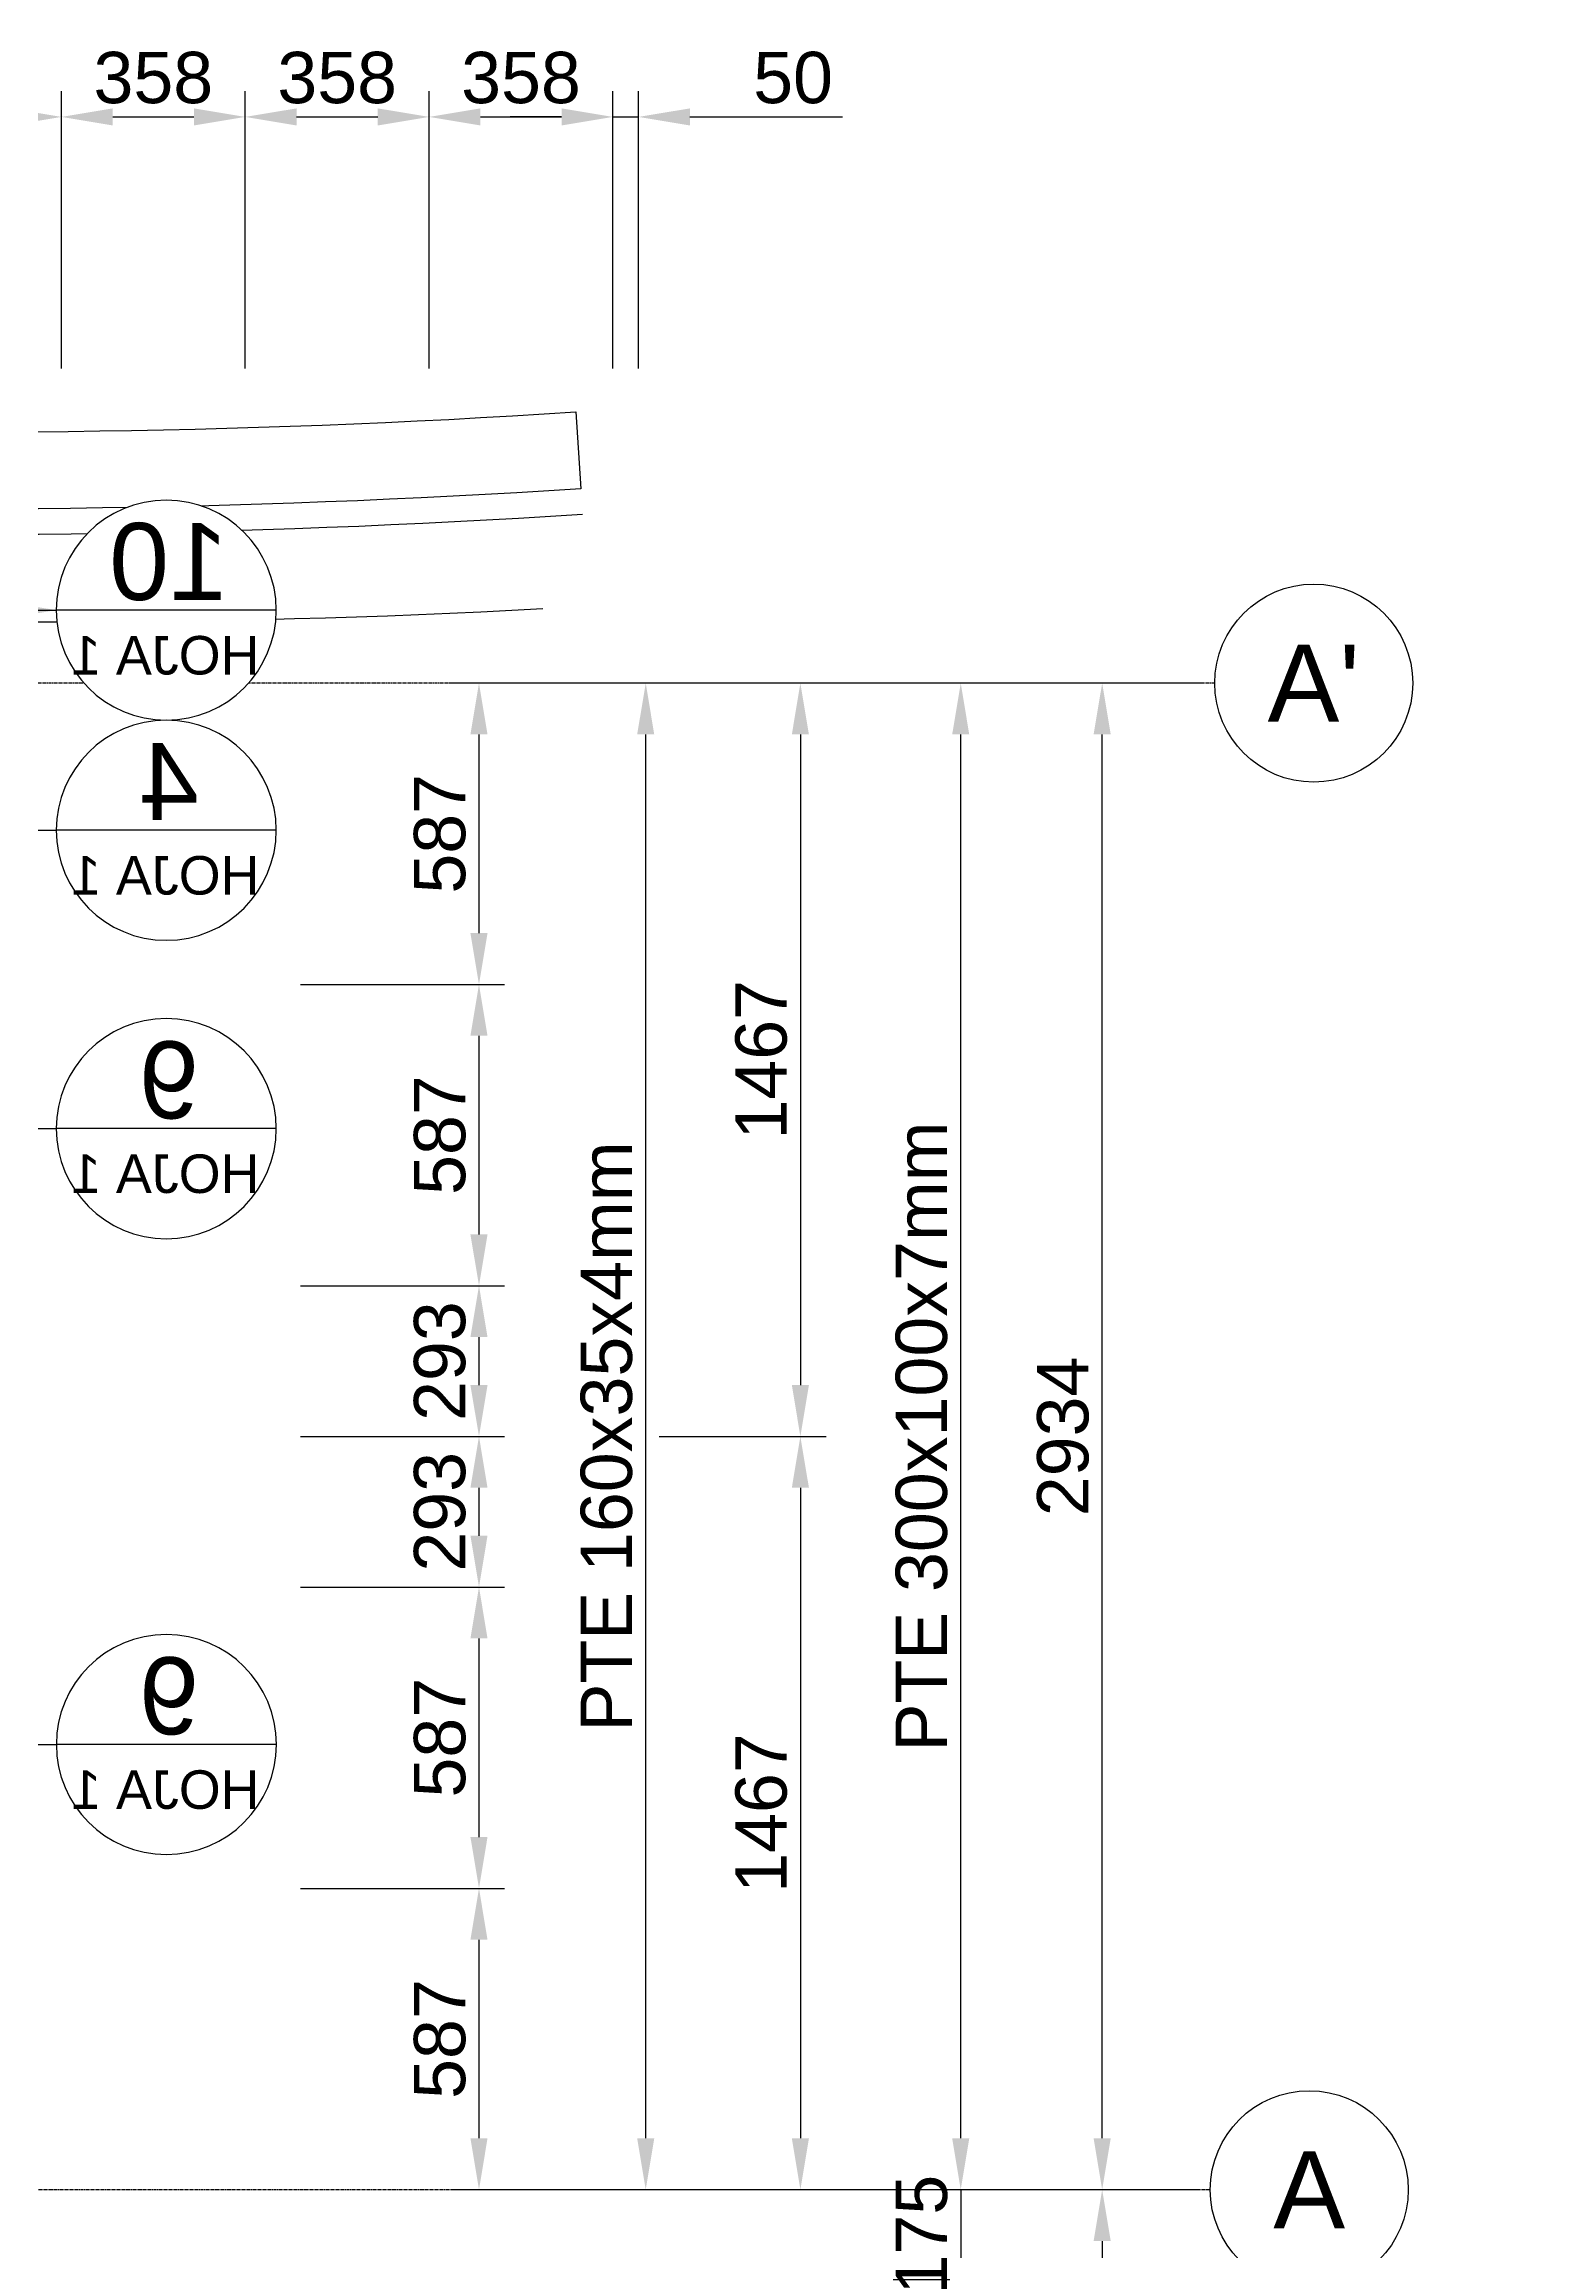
# Model space of a CAD drawing. Header units: millimetres. Extents: x -59786 to 1889966, y -10432 to 69447.
# Drawn here: x 6977 to 9914, y 21639 to 25938 of the extents above; entities that cross this region are included whole.
import ezdxf
from ezdxf import colors
from ezdxf.entities.mleader import LeaderData, LeaderLine
from ezdxf.enums import TextEntityAlignment as Align
from ezdxf.math import Vec2, Vec3

# ---------------------------------------------------------------- set-up
doc = ezdxf.new("R2010")
doc.units = ezdxf.units.MM
doc.header["$LTSCALE"] = 0.2
doc.set_wipeout_variables(frame=1)
doc.linetypes.add('CENTER', pattern=[50.8, 31.75, -6.35, 6.35, -6.35])
for name, color, linetype in [('EE-5', 7, 'Continuous'), ('EE-TEXTO 1', 4, 'Continuous'), ('EE-TEXTO 2', 2, 'Continuous'), ('SIM-CONCRETO', 8, 'Continuous'), ('SIM-COTAS', 1, 'Continuous'), ('SIM-EJES', 8, 'CENTER')]:
    doc.layers.add(name, color=color, linetype=linetype)
doc.styles.add('ARIAL EE', font='arial.ttf')
doc.styles.get("Standard").update_dxf_attribs({"font": 'arial.ttf'})
doc.dimstyles.new('EE 1_STANDAR', dxfattribs={"dimtxt": 2, "dimasz": 2, "dimexe": 1, "dimexo": 0.5, "dimgap": 0.5, "dimtad": 1, "dimdec": 0, "dimdsep": 46, "dimtxsty": 'ARIAL EE', "dimcen": 1.5, "dimclrd": 256, "dimclre": 256, "dimclrt": 2, "dimadec": 0, "dimazin": 0, "dimtfac": 1, "dimtdec": 0, "dimtix": 1, "dimtmove": 0, "dimatfit": 2, "dimfxl": 1, "dimlwd": -1, "dimlwe": -1, "dimarcsym": 0})

# ---------------------------------------------------------------- blocks, each defined once
blk = doc.blocks.new('*D46')
at = {"layer": 'SIM-COTAS', "transparency": 16777216}
for p, q in [((9223.9, 21759.7), (8988.4, 21759.7)), ((9038.4, 21659.7), (9038.4, 18529.7)), ((9223.9, 18429.7), (8988.4, 18429.7))]:
    blk.add_line(p, q, dxfattribs=at)
for points in [[(9021.7, 21659.7), (9055.1, 21659.7), (9038.4, 21759.7)], [(9021.7, 18529.7), (9055.1, 18529.7), (9038.4, 18429.7)]]:
    blk.add_solid(points, dxfattribs=at)
at = {"layer": 'SIM-COTAS', "color": 2, "transparency": 16777216, "insert": (8962.3, 20094.7), "char_height": 100, "attachment_point": 5, "rotation": 90, "style": 'ARIAL EE'}
blk.add_mtext('3330', dxfattribs=at)
blk = doc.blocks.new('*D47')
at = {"layer": 'SIM-COTAS', "transparency": 16777216}
for p, q in [((8762.9, 21859.7), (8762.9, 21959.7)), ((9223.9, 21759.7), (8712.9, 21759.7)), ((8762.9, 21759.7), (8762.9, 21584.7)), ((8475.5, 21584.7), (8812.9, 21584.7)), ((8762.9, 21484.7), (8762.9, 21384.7))]:
    blk.add_line(p, q, dxfattribs=at)
for points in [[(8746.2, 21859.7), (8779.5, 21859.7), (8762.9, 21759.7)], [(8746.2, 21484.7), (8779.5, 21484.7), (8762.9, 21584.7)]]:
    blk.add_solid(points, dxfattribs=at)
at = {"layer": 'SIM-COTAS', "color": 2, "transparency": 16777216, "insert": (8686.8, 21672.2), "char_height": 100, "attachment_point": 5, "rotation": 90, "style": 'ARIAL EE'}
blk.add_mtext('175', dxfattribs=at)
blk = doc.blocks.new('ITEM_1')
at = {"layer": 'EE-5'}
blk.add_circle((0, 0), 3.857, dxfattribs=at)
at = {"layer": 'EE-TEXTO 1', "style": 'ARIAL EE', "flags": 4}
blk.add_attdef('EJE', text='', height=3, dxfattribs=at).set_placement((0.001, -0.001), align=Align.MIDDLE_CENTER)
blk = doc.blocks.new('*D136')
at = {"layer": 'SIM-COTAS', "transparency": 16777216}
for p, q in [((6652.9, 25306), (6652.9, 25846)), ((7011.1, 25306), (7011.1, 25846)), ((6752.9, 25796), (6911.1, 25796))]:
    blk.add_line(p, q, dxfattribs=at)
for points in [[(6752.9, 25812.6), (6752.9, 25779.3), (6652.9, 25796)], [(6911.1, 25812.6), (6911.1, 25779.3), (7011.1, 25796)]]:
    blk.add_solid(points, dxfattribs=at)
at = {"layer": 'SIM-COTAS', "color": 2, "transparency": 16777216, "insert": (6832, 25872), "char_height": 100, "attachment_point": 5, "style": 'ARIAL EE'}
blk.add_mtext('358', dxfattribs=at)
blk = doc.blocks.new('*D137')
at = {"layer": 'SIM-COTAS', "transparency": 16777216}
for p, q in [((7011.1, 25306), (7011.1, 25846)), ((7369.2, 25306), (7369.2, 25846)), ((7111.1, 25796), (7269.2, 25796))]:
    blk.add_line(p, q, dxfattribs=at)
for points in [[(7111.1, 25812.6), (7111.1, 25779.3), (7011.1, 25796)], [(7269.2, 25812.6), (7269.2, 25779.3), (7369.2, 25796)]]:
    blk.add_solid(points, dxfattribs=at)
at = {"layer": 'SIM-COTAS', "color": 2, "transparency": 16777216, "insert": (7190.1, 25872), "char_height": 100, "attachment_point": 5, "style": 'ARIAL EE'}
blk.add_mtext('358', dxfattribs=at)
blk = doc.blocks.new('*D138')
at = {"layer": 'SIM-COTAS', "transparency": 16777216}
for p, q in [((7369.2, 25306), (7369.2, 25846)), ((7727.3, 25306), (7727.3, 25846)), ((7469.2, 25796), (7627.3, 25796))]:
    blk.add_line(p, q, dxfattribs=at)
for points in [[(7469.2, 25812.6), (7469.2, 25779.3), (7369.2, 25796)], [(7627.3, 25812.6), (7627.3, 25779.3), (7727.3, 25796)]]:
    blk.add_solid(points, dxfattribs=at)
at = {"layer": 'SIM-COTAS', "color": 2, "transparency": 16777216, "insert": (7548.2, 25872), "char_height": 100, "attachment_point": 5, "style": 'ARIAL EE'}
blk.add_mtext('358', dxfattribs=at)
blk = doc.blocks.new('*D139')
at = {"layer": 'SIM-COTAS', "transparency": 16777216}
for p, q in [((7727.3, 25306), (7727.3, 25846)), ((8085.4, 25306), (8085.4, 25846)), ((7827.3, 25796), (7985.4, 25796))]:
    blk.add_line(p, q, dxfattribs=at)
for points in [[(7827.3, 25812.6), (7827.3, 25779.3), (7727.3, 25796)], [(7985.4, 25812.6), (7985.4, 25779.3), (8085.4, 25796)]]:
    blk.add_solid(points, dxfattribs=at)
at = {"layer": 'SIM-COTAS', "color": 2, "transparency": 16777216, "insert": (7906.3, 25872), "char_height": 100, "attachment_point": 5, "style": 'ARIAL EE'}
blk.add_mtext('358', dxfattribs=at)
blk = doc.blocks.new('*D140')
at = {"layer": 'SIM-COTAS', "transparency": 16777216}
for p, q in [((8085.4, 25306), (8085.4, 25846)), ((8135.4, 25306), (8135.4, 25846)), ((7985.4, 25796), (7885.4, 25796)), ((8085.4, 25796), (8135.4, 25796)), ((8235.4, 25796), (8532.7, 25796))]:
    blk.add_line(p, q, dxfattribs=at)
for points in [[(7985.4, 25812.6), (7985.4, 25779.3), (8085.4, 25796)], [(8235.4, 25812.6), (8235.4, 25779.3), (8135.4, 25796)]]:
    blk.add_solid(points, dxfattribs=at)
at = {"layer": 'SIM-COTAS', "color": 2, "transparency": 16777216, "insert": (8436.3, 25872), "char_height": 100, "attachment_point": 5, "style": 'ARIAL EE'}
blk.add_mtext('50', dxfattribs=at)
blk = doc.blocks.new('*D169')
at = {"layer": 'SIM-COTAS', "transparency": 16777216}
for p, q in [((9232.7, 24693.4), (8988.4, 24693.4)), ((9038.4, 21859.7), (9038.4, 24593.4)), ((9223.9, 21759.7), (8988.4, 21759.7))]:
    blk.add_line(p, q, dxfattribs=at)
for points in [[(9021.7, 24593.4), (9055.1, 24593.4), (9038.4, 24693.4)], [(9021.7, 21859.7), (9055.1, 21859.7), (9038.4, 21759.7)]]:
    blk.add_solid(points, dxfattribs=at)
at = {"layer": 'SIM-COTAS', "color": 2, "transparency": 16777216, "insert": (8962.3, 23226.5), "char_height": 100, "attachment_point": 5, "rotation": 90, "style": 'ARIAL EE'}
blk.add_mtext('2934', dxfattribs=at)
blk = doc.blocks.new('*D171')
at = {"layer": 'SIM-COTAS', "transparency": 16777216}
for p, q in [((9232.7, 24693.4), (8400.5, 24693.4)), ((8450.5, 24593.4), (8450.5, 23326.5)), ((8175.3, 23226.5), (8500.5, 23226.5))]:
    blk.add_line(p, q, dxfattribs=at)
for points in [[(8433.9, 24593.4), (8467.2, 24593.4), (8450.5, 24693.4)], [(8433.9, 23326.5), (8467.2, 23326.5), (8450.5, 23226.5)]]:
    blk.add_solid(points, dxfattribs=at)
at = {"layer": 'SIM-COTAS', "color": 2, "transparency": 16777216, "insert": (8374.5, 23960), "char_height": 100, "attachment_point": 5, "rotation": 90, "style": 'ARIAL EE'}
blk.add_mtext('1467', dxfattribs=at)
blk = doc.blocks.new('*D172')
at = {"layer": 'SIM-COTAS', "transparency": 16777216}
for p, q in [((8175.3, 23226.5), (8500.5, 23226.5)), ((8450.5, 23126.5), (8450.5, 21859.7)), ((9223.9, 21759.7), (8400.5, 21759.7))]:
    blk.add_line(p, q, dxfattribs=at)
for points in [[(8433.9, 23126.5), (8467.2, 23126.5), (8450.5, 23226.5)], [(8433.9, 21859.7), (8467.2, 21859.7), (8450.5, 21759.7)]]:
    blk.add_solid(points, dxfattribs=at)
at = {"layer": 'SIM-COTAS', "color": 2, "transparency": 16777216, "insert": (8374.5, 22493.1), "char_height": 100, "attachment_point": 5, "rotation": 90, "style": 'ARIAL EE'}
blk.add_mtext('1467', dxfattribs=at)
blk = doc.blocks.new('*D173')
at = {"layer": 'SIM-COTAS', "transparency": 16777216}
for p, q in [((8811.1, 24693.4), (7774.5, 24693.4)), ((7824.5, 24593.4), (7824.5, 24206.6)), ((7476.6, 24106.6), (7874.5, 24106.6))]:
    blk.add_line(p, q, dxfattribs=at)
for points in [[(7807.8, 24593.4), (7841.1, 24593.4), (7824.5, 24693.4)], [(7807.8, 24206.6), (7841.1, 24206.6), (7824.5, 24106.6)]]:
    blk.add_solid(points, dxfattribs=at)
at = {"layer": 'SIM-COTAS', "color": 2, "transparency": 16777216, "insert": (7748.4, 24400), "char_height": 100, "attachment_point": 5, "rotation": 90, "style": 'ARIAL EE'}
blk.add_mtext('587', dxfattribs=at)
blk = doc.blocks.new('*D174')
at = {"layer": 'SIM-COTAS', "transparency": 16777216}
for p, q in [((7476.6, 24106.6), (7874.5, 24106.6)), ((7824.5, 24006.6), (7824.5, 23619.9)), ((7476.6, 23519.9), (7874.5, 23519.9))]:
    blk.add_line(p, q, dxfattribs=at)
for points in [[(7807.8, 24006.6), (7841.1, 24006.6), (7824.5, 24106.6)], [(7807.8, 23619.9), (7841.1, 23619.9), (7824.5, 23519.9)]]:
    blk.add_solid(points, dxfattribs=at)
at = {"layer": 'SIM-COTAS', "color": 2, "transparency": 16777216, "insert": (7748.4, 23813.3), "char_height": 100, "attachment_point": 5, "rotation": 90, "style": 'ARIAL EE'}
blk.add_mtext('587', dxfattribs=at)
blk = doc.blocks.new('*D175')
at = {"layer": 'SIM-COTAS', "transparency": 16777216}
for p, q in [((7476.6, 23519.9), (7874.5, 23519.9)), ((7824.5, 23419.9), (7824.5, 23326.5)), ((7476.6, 23226.5), (7874.5, 23226.5))]:
    blk.add_line(p, q, dxfattribs=at)
for points in [[(7807.8, 23419.9), (7841.1, 23419.9), (7824.5, 23519.9)], [(7807.8, 23326.5), (7841.1, 23326.5), (7824.5, 23226.5)]]:
    blk.add_solid(points, dxfattribs=at)
at = {"layer": 'SIM-COTAS', "color": 2, "transparency": 16777216, "insert": (7748.4, 23373.2), "char_height": 100, "attachment_point": 5, "rotation": 90, "style": 'ARIAL EE'}
blk.add_mtext('293', dxfattribs=at)
blk = doc.blocks.new('*D176')
at = {"layer": 'SIM-COTAS', "transparency": 16777216}
for p, q in [((7476.6, 23226.5), (7874.5, 23226.5)), ((7824.5, 23126.5), (7824.5, 23033.2)), ((7476.6, 22933.2), (7874.5, 22933.2))]:
    blk.add_line(p, q, dxfattribs=at)
for points in [[(7807.8, 23126.5), (7841.1, 23126.5), (7824.5, 23226.5)], [(7807.8, 23033.2), (7841.1, 23033.2), (7824.5, 22933.2)]]:
    blk.add_solid(points, dxfattribs=at)
at = {"layer": 'SIM-COTAS', "color": 2, "transparency": 16777216, "insert": (7748.4, 23079.8), "char_height": 100, "attachment_point": 5, "rotation": 90, "style": 'ARIAL EE'}
blk.add_mtext('293', dxfattribs=at)
blk = doc.blocks.new('*D177')
at = {"layer": 'SIM-COTAS', "transparency": 16777216}
for p, q in [((7476.6, 22933.2), (7874.5, 22933.2)), ((7824.5, 22833.2), (7824.5, 22446.4)), ((7476.8, 22346.4), (7874.5, 22346.4))]:
    blk.add_line(p, q, dxfattribs=at)
for points in [[(7807.8, 22833.2), (7841.1, 22833.2), (7824.5, 22933.2)], [(7807.8, 22446.4), (7841.1, 22446.4), (7824.5, 22346.4)]]:
    blk.add_solid(points, dxfattribs=at)
at = {"layer": 'SIM-COTAS', "color": 2, "transparency": 16777216, "insert": (7748.4, 22639.8), "char_height": 100, "attachment_point": 5, "rotation": 90, "style": 'ARIAL EE'}
blk.add_mtext('587', dxfattribs=at)
blk = doc.blocks.new('*D178')
at = {"layer": 'SIM-COTAS', "transparency": 16777216}
for p, q in [((7476.8, 22346.4), (7874.5, 22346.4)), ((7824.5, 22246.4), (7824.5, 21859.7)), ((8802.3, 21759.7), (7774.5, 21759.7))]:
    blk.add_line(p, q, dxfattribs=at)
for points in [[(7807.8, 22246.4), (7841.1, 22246.4), (7824.5, 22346.4)], [(7807.8, 21859.7), (7841.1, 21859.7), (7824.5, 21759.7)]]:
    blk.add_solid(points, dxfattribs=at)
at = {"layer": 'SIM-COTAS', "color": 2, "transparency": 16777216, "insert": (7748.4, 22053), "char_height": 100, "attachment_point": 5, "rotation": 90, "style": 'ARIAL EE'}
blk.add_mtext('587', dxfattribs=at)
blk = doc.blocks.new('*D179')
at = {"layer": 'SIM-COTAS', "transparency": 16777216}
for p, q in [((9223.9, 24693.4), (8099.3, 24693.4)), ((8149.3, 21859.7), (8149.3, 24593.4)), ((9223.9, 21759.7), (8099.3, 21759.7))]:
    blk.add_line(p, q, dxfattribs=at)
for points in [[(8132.6, 24593.4), (8165.9, 24593.4), (8149.3, 24693.4)], [(8132.6, 21859.7), (8165.9, 21859.7), (8149.3, 21759.7)]]:
    blk.add_solid(points, dxfattribs=at)
at = {"layer": 'SIM-COTAS', "color": 2, "transparency": 16777216, "insert": (8073.2, 23226.5), "char_height": 100, "attachment_point": 5, "rotation": 90, "style": 'ARIAL EE'}
blk.add_mtext('PTE 160x35x4mm', dxfattribs=at)
blk = doc.blocks.new('*D180')
at = {"layer": 'SIM-COTAS', "transparency": 16777216}
for p, q in [((9232.7, 24693.4), (8712.9, 24693.4)), ((8762.9, 21859.7), (8762.9, 24593.4)), ((9223.9, 21759.7), (8712.9, 21759.7))]:
    blk.add_line(p, q, dxfattribs=at)
for points in [[(8746.2, 24593.4), (8779.5, 24593.4), (8762.9, 24693.4)], [(8746.2, 21859.7), (8779.5, 21859.7), (8762.9, 21759.7)]]:
    blk.add_solid(points, dxfattribs=at)
at = {"layer": 'SIM-COTAS', "color": 2, "transparency": 16777216, "insert": (8686.8, 23226.5), "char_height": 100, "attachment_point": 5, "rotation": 90, "style": 'ARIAL EE'}
blk.add_mtext('PTE 300x100x7mm', dxfattribs=at)
blk = doc.blocks.new('ITEM DETALLE')
at = {"color": 7, "transparency": 16777216}
blk.add_wipeout([(0, 4.286), (-0.836, 4.203), (-1.64, 3.959), (-2.381, 3.563), (-3.03, 3.03), (-3.563, 2.381), (-3.959, 1.64), (-4.203, 0.836), (-4.286, 0), (-4.203, -0.836), (-3.959, -1.64), (-3.563, -2.381), (-3.03, -3.03), (-2.381, -3.563), (-1.64, -3.959), (-0.836, -4.203), (0, -4.286), (0.836, -4.203), (1.64, -3.959), (2.381, -3.563), (3.03, -3.03), (3.563, -2.381), (3.959, -1.64), (4.203, -0.836), (4.286, 0), (4.203, 0.836), (3.959, 1.64), (3.563, 2.381), (3.03, 3.03), (2.381, 3.563), (1.64, 3.959), (0.836, 4.203)], dxfattribs=at)
at = {"layer": 'EE-5', "color": 7, "transparency": 16777216}
blk.add_line((-4.286, 0), (4.286, 0), dxfattribs=at)
blk.add_circle((0, 0), 4.286, dxfattribs=at)
at = {"layer": 'EE-TEXTO 1', "color": 4, "transparency": 16777216, "style": 'ARIAL EE'}
blk.add_attdef('X', text='', height=3, dxfattribs=at).set_placement((-0.108, 1.896), align=Align.MIDDLE_CENTER)
at = {"layer": 'EE-TEXTO 2', "color": 2, "transparency": 16777216, "style": 'ARIAL EE'}
blk.add_attdef('###', text='', height=1.5, dxfattribs=at).set_placement((0.04, -1.756), align=Align.MIDDLE_CENTER)

msp = doc.modelspace()

# ---------------------------------------------------------------- linework, layer by layer
at = {"layer": 'SIM-CONCRETO', "extrusion": (0.000604454, -1.95211e-09, 1), "elevation": -7.335}
msp.add_lwpolyline([(8022.687, 25071.747, -0.05280947), (4055.424, 25233.987, 0.05008137), (1076.809, 24952.544), (1047.493, 25099.652, -0.05026312), (4066.908, 25383.918, 0.05295036), (8012.997, 25221.433)], format="xyb", close=True, dxfattribs=at)
msp.add_lwpolyline([(8025.917, 25021.851, -0.05276272), (4051.617, 25184.008, 0.04782208), (1215.128, 24928.216, 0.04696942)], format="xyb", dxfattribs=at)
at = {"layer": 'SIM-CONCRETO', "extrusion": (0.006366, -3.29236e-05, 0.99998), "elevation": 24.232}
msp.add_lwpolyline([(7948.872, 24837.8, -0.05392882), (4089.448, 25046.348, 0.06032356), (1268.735, 24785.63, 0.046335)], format="xyb", dxfattribs=at)
at = {"layer": 'SIM-EJES'}
for p, q in [((9257.71, 24693.398), (-1185.761, 24693.398)), ((9248.937, 21759.656), (-1185.761, 21759.656))]:
    msp.add_line(p, q, dxfattribs=at)

# ---------------------------------------------------------------- block references
at = {"layer": 'SIM-COTAS'}
ref = msp.add_blockref('ITEM_1', (9450.567, 24693.398), dxfattribs=dict(at, xscale=50.00000000000001, yscale=50.00000000000001, zscale=50.00000000000001, rotation=179.9999999999999))
ref.add_attrib('EJE', "A'", dxfattribs={"layer": 'EE-TEXTO 1', "height": 150, "style": 'ARIAL EE', "flags": 4}).set_placement((9450.5, 24693.441), align=Align.MIDDLE_CENTER)
ref = msp.add_blockref('ITEM_1', (9441.794, 21759.656), dxfattribs=dict(at, xscale=50.00000000000001, yscale=50.00000000000001, zscale=50.00000000000001, rotation=179.9999999999999))
ref.add_attrib('EJE', 'A', dxfattribs={"layer": 'EE-TEXTO 1', "height": 150, "style": 'ARIAL EE', "flags": 4}).set_placement((9441.727, 21759.7), align=Align.MIDDLE_CENTER)

# ---------------------------------------------------------------- dimensions: what is measured, and where the dimension line sits
for base, p1, p2, picture, middle in [((7011.055, 25795.956), (6652.938, 25280.964), (7011.055, 25280.964), '*D136', (6831.997, 25872.048)), ((7369.172, 25795.956), (7011.055, 25280.964), (7369.172, 25280.964), '*D137', (7190.114, 25872.048)), ((7727.289, 25795.956), (7369.172, 25280.964), (7727.289, 25280.964), '*D138', (7548.231, 25872.048)), ((8085.406, 25795.956), (7727.289, 25280.964), (8085.406, 25280.964, -3.862), '*D139', (7906.348, 25872.048))]:
    dim = msp.add_linear_dim(base=base, p1=p1, p2=p2, dimstyle='EE 1_STANDAR', dxfattribs=at)
    dim.commit()
    dim.dimension.update_dxf_attribs({"geometry": picture, "text_midpoint": middle})
dim = msp.add_linear_dim(base=(8135.406, 25795.956), p1=(8085.406, 25280.964, -3.862), p2=(8135.406, 25280.964, -3.862), dimstyle='EE 1_STANDAR', dxfattribs=at)
dim.commit()
dim.dimension.update_dxf_attribs({"geometry": '*D140', "text_midpoint": (8436.274, 25795.956), "dimtype": 160})
for base, p1, p2, picture, middle in [((7824.483, 24106.649), (8836.065, 24693.398), (7451.596, 24106.649), '*D173', (7748.426, 24400.024)), ((8450.55, 23226.527), (9257.71, 24693.398), (8150.273, 23226.527, -0.63), '*D171', (8374.493, 23959.962)), ((9038.407, 24693.398), (9248.937, 21759.656), (9257.71, 24693.398), '*D169', (8962.315, 23226.527)), ((7824.483, 23519.901), (7451.596, 24106.649), (7451.596, 23519.901), '*D174', (7748.426, 23813.275)), ((7824.483, 23226.527), (7451.596, 23519.901), (7451.596, 23226.527), '*D175', (7748.391, 23373.214)), ((7824.483, 22933.153), (7451.596, 23226.527), (7451.596, 22933.153), '*D176', (7748.391, 23079.84)), ((8450.55, 21759.656), (8150.273, 23226.527, -0.63), (9248.937, 21759.656), '*D172', (8374.493, 22493.092)), ((7824.483, 22346.404), (7451.596, 22933.153), (7451.823, 22346.404), '*D177', (7748.426, 22639.779)), ((7824.483, 21759.656), (7451.823, 22346.404), (8827.292, 21759.656), '*D178', (7748.426, 22053.03)), ((9038.407, 18429.656), (9248.937, 21759.656), (9248.937, 18429.656), '*D46', (8962.315, 20094.656))]:
    dim = msp.add_linear_dim(base=base, p1=p1, p2=p2, angle=90, dimstyle='EE 1_STANDAR', dxfattribs=at)
    dim.commit()
    dim.dimension.update_dxf_attribs({"geometry": picture, "text_midpoint": middle})
for base, p2, text, picture, middle in [((8149.273, 24693.398), (9248.937, 24693.398), 'PTE 160x35x4mm', '*D179', (8073.182, 23226.527)), ((8762.883, 24693.398), (9257.71, 24693.398), 'PTE 300x100x7mm', '*D180', (8686.792, 23226.527))]:
    dim = msp.add_linear_dim(base=base, p1=(9248.937, 21759.656), p2=p2, angle=90, text=text, dimstyle='EE 1_STANDAR', dxfattribs=at)
    dim.commit()
    dim.dimension.update_dxf_attribs({"geometry": picture, "text_midpoint": middle})
dim = msp.add_linear_dim(base=(8762.883, 21584.656), p1=(9248.937, 21759.656), p2=(8450.55, 21584.656), angle=90, dimstyle='EE 1_STANDAR', dxfattribs=at)
dim.commit()
dim.dimension.update_dxf_attribs({"geometry": '*D47', "text_midpoint": (8762.883, 21672.156), "dimtype": 160})

# ---------------------------------------------------------------- leaders
ml = msp.add_multileader_block('Standard', dxfattribs=at)
ml.set_content('ITEM DETALLE', color=256, scale=-50)
ml.set_attribute('X', '10', width=0)
ml.set_attribute('###', 'HOJA 1', width=0)
ml.set_leader_properties(color=256)
ml.build(insert=Vec2(0, 0))
ml.multileader.update_dxf_attribs({"arrow_head_size": 75, "scale": 50})
ctx = ml.context
ctx.base_point, ctx.scale, ctx.char_height, ctx.arrow_head_size, ctx.landing_gap_size, ctx.plane_origin = Vec3(7001.034, 24835.492, 7.968), 50, 200, 75, 100, Vec3(6678.509, 23385.833, 7.968)
ctx.text_align_type = 2
notes = []
notes.append((ctx, [(1, (1, 1, 0), (6890.682, 24835.492, 7.968), (1, 0), 110.352, [(0, [(7001.034, 24835.492, 7.968)], 0, [])])]))
ctx.block.insert, ctx.block.scale = Vec3(7215.32, 24835.492, 7.968), Vec3(-50, 50, 50)
at = {"layer": 'SIM-COTAS', "linetype": 'Continuous'}
ml = msp.add_multileader_mtext('Standard', dxfattribs=at)
ml.set_content('{\\C2;PTE 300x100x7mm}', color=256)
ml.set_leader_properties()
ml.build(insert=Vec2(0, 0))
ml.multileader.update_dxf_attribs({"dogleg_length": 0.0025, "arrow_head_size": 100, "scale": 50})
ctx = ml.context
ctx.base_point, ctx.scale, ctx.char_height, ctx.arrow_head_size, ctx.landing_gap_size, ctx.plane_origin = Vec3(16468.299, 23832.043), 50, 100, 100, 50, Vec3(14416.103, 42134.66)
ctx.text_align_type = 2
notes.append((ctx, [(1, (1, 1, 0), (17961.503, 23832.043), (-1, 0), 186.178, [(0, [(18777.986, 24643.398)], 0, [])])]))
ctx.mtext.insert, ctx.mtext.width, ctx.mtext.defined_height, ctx.mtext.alignment, ctx.mtext.flow_direction = Vec3(17725.325, 23882.93), 1248.05645, 411.095, 3, 5
ml = msp.add_multileader_mtext('Standard', dxfattribs=at)
ml.set_content('{\\C2;PTE 300x100x7mm}', color=256)
ml.set_leader_properties()
ml.build(insert=Vec2(0, 0))
ml.multileader.update_dxf_attribs({"dogleg_length": 0.0025, "arrow_head_size": 100, "scale": 50})
ctx = ml.context
ctx.base_point, ctx.scale, ctx.char_height, ctx.arrow_head_size, ctx.landing_gap_size, ctx.plane_origin = Vec3(28501.552, 23832.043), 50, 100, 100, 50, Vec3(26449.355, 42134.66)
ctx.text_align_type = 2
notes.append((ctx, [(1, (1, 1, 0), (29994.756, 23832.043), (-1, 0), 186.178, [(0, [(30811.238, 24643.398)], 0, [])])]))
ctx.mtext.insert, ctx.mtext.width, ctx.mtext.defined_height, ctx.mtext.alignment, ctx.mtext.flow_direction = Vec3(29758.578, 23882.93), 1248.05645, 411.095, 3, 5
at = {"layer": 'SIM-COTAS'}
ml = msp.add_multileader_block('Standard', dxfattribs=at)
ml.set_content('ITEM DETALLE', color=256, scale=-50)
ml.set_attribute('X', '4', width=0)
ml.set_attribute('###', 'HOJA 1', width=0)
ml.set_leader_properties(color=256)
ml.build(insert=Vec2(0, 0))
ml.multileader.update_dxf_attribs({"arrow_head_size": 75, "scale": 50})
ctx = ml.context
ctx.base_point, ctx.scale, ctx.char_height, ctx.arrow_head_size, ctx.landing_gap_size, ctx.plane_origin = Vec3(7001.034, 24406.921, 7.968), 50, 200, 75, 100, Vec3(6427.407, 22957.261, 7.968)
ctx.text_align_type = 2
notes.append((ctx, [(1, (1, 1, 0), (6890.682, 24406.921, 7.968), (1, 0), 110.352, [(0, [(6467.499, 24569.693, 7.968)], 0, [])])]))
ctx.block.insert, ctx.block.scale = Vec3(7215.32, 24406.921, 7.968), Vec3(-50, 50, 50)
at = {"layer": 'SIM-COTAS', "linetype": 'Continuous'}
ml = msp.add_multileader_mtext('Standard', dxfattribs=at)
ml.set_content('{\\C2;COLUMNA\\P\\A1;PTE 250x250x8mm}', color=256)
ml.set_leader_properties()
ml.build(insert=Vec2(0, 0))
ml.multileader.update_dxf_attribs({"dogleg_length": 0.0025, "arrow_head_size": 100, "scale": 50})
ctx = ml.context
ctx.base_point, ctx.scale, ctx.char_height, ctx.arrow_head_size, ctx.landing_gap_size, ctx.plane_origin = Vec3(16468.299, 24397.639), 50, 100, 100, 50, Vec3(14416.103, 42717.262)
ctx.text_align_type = 2
notes.append((ctx, [(1, (1, 1, 0), (17961.503, 24397.639), (-1, 0), 186.178, [(0, [(18216.742, 24588.148)], 0, [])])]))
ctx.mtext.insert, ctx.mtext.width, ctx.mtext.defined_height, ctx.mtext.alignment, ctx.mtext.flow_direction = Vec3(17725.325, 24448.491), 1260.96769, 411.095, 3, 5
ml = msp.add_multileader_mtext('Standard', dxfattribs=at)
ml.set_content('{\\C2;COLUMNA\\P\\A1;PTE 250x250x8mm}', color=256)
ml.set_leader_properties()
ml.build(insert=Vec2(0, 0))
ml.multileader.update_dxf_attribs({"dogleg_length": 0.0025, "arrow_head_size": 100, "scale": 50})
ctx = ml.context
ctx.base_point, ctx.scale, ctx.char_height, ctx.arrow_head_size, ctx.landing_gap_size, ctx.plane_origin = Vec3(28501.552, 24416.418), 50, 100, 100, 50, Vec3(26449.355, 42717.262)
ctx.text_align_type = 2
notes.append((ctx, [(1, (1, 1, 0), (29994.756, 24416.418), (-1, 0), 186.178, [(0, [(30249.995, 24588.148)], 0, [])])]))
ctx.mtext.insert, ctx.mtext.width, ctx.mtext.defined_height, ctx.mtext.alignment, ctx.mtext.flow_direction = Vec3(29758.578, 24467.271), 1228.76679, 411.095, 3, 5
at = {"layer": 'SIM-COTAS'}
ml = msp.add_multileader_block('Standard', dxfattribs=at)
ml.set_content('ITEM DETALLE', color=256, scale=-50)
ml.set_attribute('X', '9', width=0)
ml.set_attribute('###', 'HOJA 1', width=0)
ml.set_leader_properties(color=256)
ml.build(insert=Vec2(0, 0))
ml.multileader.update_dxf_attribs({"arrow_head_size": 75, "scale": 50})
ctx = ml.context
ctx.base_point, ctx.scale, ctx.char_height, ctx.arrow_head_size, ctx.landing_gap_size, ctx.plane_origin = Vec3(7001.034, 23825.867, 7.968), 50, 200, 75, 100, Vec3(6427.407, 22376.207, 7.968)
ctx.text_align_type = 2
notes.append((ctx, [(1, (1, 1, 0), (6890.682, 23825.867, 7.968), (1, 0), 110.352, [(0, [(6467.499, 23988.639, 7.968)], 0, [])])]))
ctx.block.insert, ctx.block.scale = Vec3(7215.32, 23825.867, 7.968), Vec3(-50, 50, 50)
at = {"layer": 'SIM-COTAS', "linetype": 'Continuous'}
ml = msp.add_multileader_mtext('Standard', dxfattribs=at)
ml.set_content('{\\C2;PTE 300x100x7mm}', color=256)
ml.set_leader_properties()
ml.build(insert=Vec2(0, 0))
ml.multileader.update_dxf_attribs({"dogleg_length": 0.0025, "arrow_head_size": 100, "scale": 50})
ctx = ml.context
ctx.base_point, ctx.scale, ctx.char_height, ctx.arrow_head_size, ctx.landing_gap_size, ctx.plane_origin = Vec3(16468.299, 22613.825), 50, 100, 100, 50, Vec3(14416.103, 40916.442)
ctx.text_align_type = 2
notes.append((ctx, [(1, (1, 1, 0), (17961.503, 22613.825), (-1, 0), 186.178, [(1, [(18690.486, 23176.527), (18777.986, 21809.656)], 0, [])])]))
ctx.mtext.insert, ctx.mtext.width, ctx.mtext.defined_height, ctx.mtext.alignment, ctx.mtext.flow_direction = Vec3(17725.325, 22664.712), 1248.05645, 411.095, 3, 5
ml = msp.add_multileader_mtext('Standard', dxfattribs=at)
ml.set_content('{\\C2;PTE 300x100x7mm}', color=256)
ml.set_leader_properties()
ml.build(insert=Vec2(0, 0))
ml.multileader.update_dxf_attribs({"dogleg_length": 0.0025, "arrow_head_size": 100, "scale": 50})
ctx = ml.context
ctx.base_point, ctx.scale, ctx.char_height, ctx.arrow_head_size, ctx.landing_gap_size, ctx.plane_origin = Vec3(28501.552, 22613.825), 50, 100, 100, 50, Vec3(26449.355, 40916.442)
ctx.text_align_type = 2
notes.append((ctx, [(1, (1, 1, 0), (29994.756, 22613.825), (-1, 0), 186.178, [(1, [(30723.738, 23176.527), (30811.238, 21809.656)], 0, [])])]))
ctx.mtext.insert, ctx.mtext.width, ctx.mtext.defined_height, ctx.mtext.alignment, ctx.mtext.flow_direction = Vec3(29758.578, 22664.712), 1248.05645, 411.095, 3, 5
ml = msp.add_multileader_mtext('Standard', dxfattribs=at)
ml.set_content('{\\C2;PTE 300x100x7mm}', color=256)
ml.set_leader_properties()
ml.build(insert=Vec2(0, 0))
ml.multileader.update_dxf_attribs({"dogleg_length": 0.0025, "arrow_head_size": 100, "scale": 50})
ctx = ml.context
ctx.base_point, ctx.scale, ctx.char_height, ctx.arrow_head_size, ctx.landing_gap_size, ctx.plane_origin = Vec3(2411.238, 22613.825), 50, 100, 100, 50, Vec3(5770.46, 40916.442)
notes.append((ctx, [(1, (1, 1, 0), (2225.06, 22613.825), (1, 0), 186.178, [(1, [(1694.884, 23176.528), (1660.821, 21809.656)], 0, [])])]))
ctx.mtext.insert, ctx.mtext.rotation, ctx.mtext.width, ctx.mtext.defined_height, ctx.mtext.flow_direction = Vec3(2461.238, 22664.712), 6.28318531, 1248.05645, 411.095, 5
at = {"layer": 'SIM-COTAS'}
ml = msp.add_multileader_block('Standard', dxfattribs=at)
ml.set_content('ITEM DETALLE', color=256, scale=-50)
ml.set_attribute('X', '9', width=0)
ml.set_attribute('###', 'HOJA 1', width=0)
ml.set_leader_properties(color=256)
ml.build(insert=Vec2(0, 0))
ml.multileader.update_dxf_attribs({"arrow_head_size": 75, "scale": 50})
ctx = ml.context
ctx.base_point, ctx.scale, ctx.char_height, ctx.arrow_head_size, ctx.landing_gap_size, ctx.plane_origin = Vec3(7001.261, 22626.6, 7.968), 50, 200, 75, 100, Vec3(6427.634, 20615.962, 7.968)
ctx.text_align_type = 2
notes.append((ctx, [(1, (1, 1, 0), (6890.909, 22626.6, 7.968), (1, 0), 110.352, [(0, [(6501.957, 22400.154, 7.968)], 0, [])])]))
ctx.block.insert, ctx.block.scale = Vec3(7215.547, 22626.6, 7.968), Vec3(-50, 50, 50)
at = {"layer": 'SIM-COTAS', "linetype": 'Continuous'}
ml = msp.add_multileader_mtext('Standard', dxfattribs=at)
ml.set_content('{\\C2;COLUMNA\\P\\A1;PTE 250x250x8mm}', color=256)
ml.set_leader_properties()
ml.build(insert=Vec2(0, 0))
ml.multileader.update_dxf_attribs({"dogleg_length": 0.0025, "arrow_head_size": 100, "scale": 50})
ctx = ml.context
ctx.base_point, ctx.scale, ctx.char_height, ctx.arrow_head_size, ctx.landing_gap_size, ctx.plane_origin = Vec3(2390.963, 22219.76), 50, 100, 100, 50, Vec3(-2072.15, 39327.764)
notes.append((ctx, [(0, (1, 1, 0), (2204.785, 22219.76), (1, 0), 186.178, [(0, [(1955.856, 21870.691)], 0, [])])]))
ctx.mtext.insert, ctx.mtext.width, ctx.mtext.defined_height, ctx.mtext.flow_direction = Vec3(2440.963, 22270.613), 1494.82669, 411.095, 5
for ctx, leaders in notes:
    for number, flags, end, landing, length, lines in leaders:
        leader = LeaderData()
        leader.index, (leader.has_last_leader_line, leader.has_dogleg_vector, leader.attachment_direction) = number, flags
        leader.last_leader_point, leader.dogleg_vector, leader.dogleg_length = Vec3(end), Vec3(landing), length
        for number, points, colour, breaks in lines:
            line = LeaderLine()
            line.index, line.vertices, line.color, line.breaks = number, Vec3.list(points), colors.encode_raw_color(colour), breaks
            leader.lines.append(line)
        ctx.leaders.append(leader)

doc.saveas('drawing.dxf')
